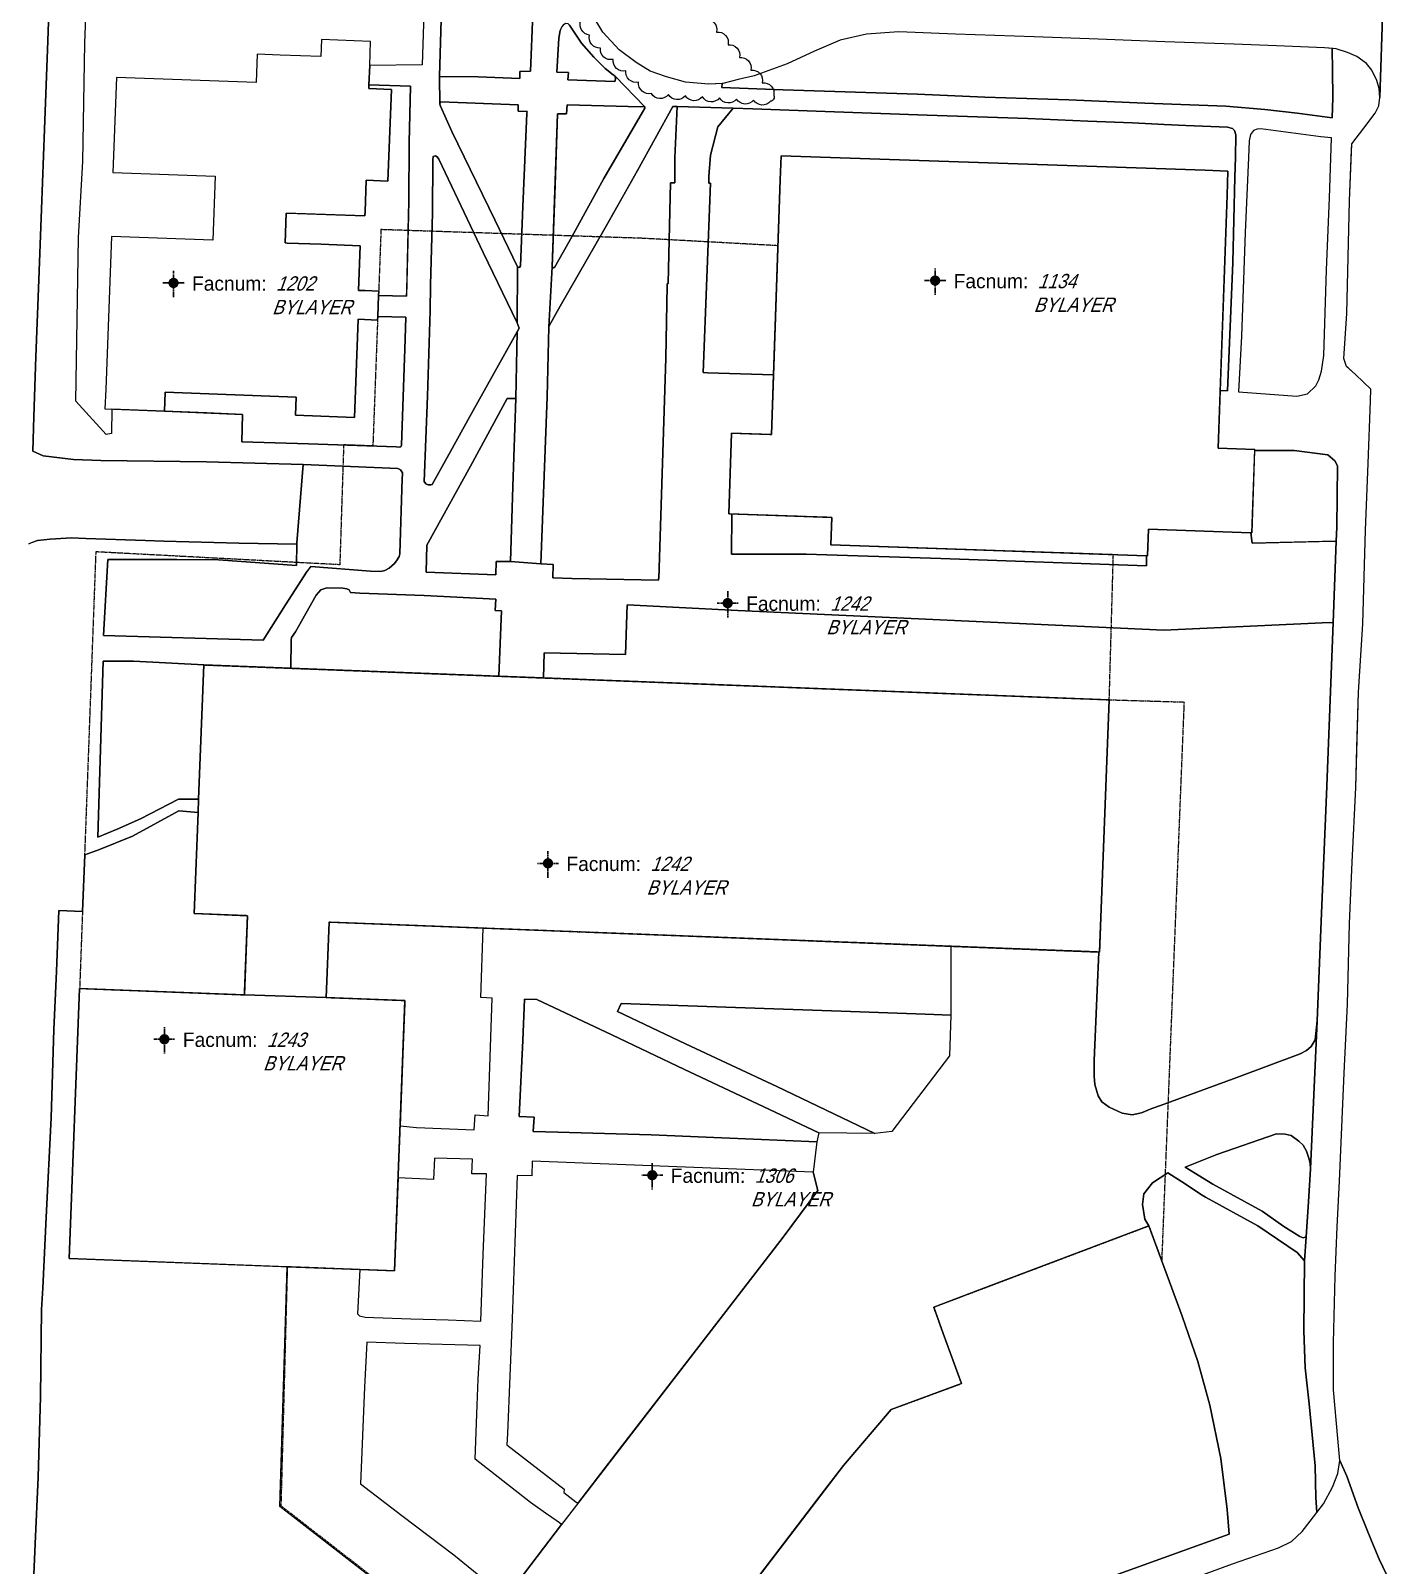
# Model space of a CAD drawing. Header units: inches. Extents: x 1273557 to 1282364, y 239587 to 246310.
# Drawn here: x 1275997.8 to 1276394.1, y 241691.6 to 242140.9 of the extents above; entities that cross this region are included whole.
import ezdxf
from ezdxf.enums import TextEntityAlignment as Align

# ---------------------------------------------------------------- set-up
doc = ezdxf.new("R2010")
doc.units = ezdxf.units.IN
doc.header["$MEASUREMENT"] = 0
doc.linetypes.add('DASHED2', pattern=[0.375, 0.25, -0.125])
doc.linetypes.add('HIDDEN', pattern=[0.375, 0.25, -0.125])
doc.layers.add('BLDG-DATA', color=159, linetype='DASHED2', lineweight=30)
for name, color, linetype in [('BLDG-UW', 231, 'Continuous'), ('BLDG-UW-UG', 159, 'HIDDEN'), ('GRASS', 3, 'Continuous'), ('PATH', 253, 'Continuous'), ('PATH-ISLAND', 252, 'Continuous'), ('REV-2013', 1, 'Continuous'), ('STREET-NONUW', 4, 'Continuous'), ('STREET-UW', 50, 'Continuous')]:
    doc.layers.add(name, color=color, linetype=linetype)
doc.styles.add('SS_LITE', font='FRABK.TTF', dxfattribs={"height": 16})

# ---------------------------------------------------------------- blocks, each defined once
blk = doc.blocks.new('*U1')
for p, q in [((-3.08, 0), (3.08, 0)), ((0, 3.55), (0, -4.2))]:
    blk.add_line(p, q)
at = {"const_width": 1.5}
blk.add_lwpolyline([(-0.75, 0, 1), (0.75, 0, 1)], format="xyb", close=True, dxfattribs=at)
at = {"layer": 'BLDG-DATA', "color": 1, "style": 'SS_LITE'}
blk.add_text('Facnum:', height=4.2, dxfattribs=at).set_placement((27.26, -2.25), align=Align.RIGHT)
at = {"layer": 'BLDG-DATA', "color": 7, "style": 'SS_LITE', "oblique": 20, "width": 0.9, "flags": 8}
for tag, p in [('FACNUM', (29.98, -2.25)), ('OBJECT', (28.84, -9.16))]:
    blk.add_attdef(tag, p, '', height=4.2, dxfattribs=at)

msp = doc.modelspace()

# ---------------------------------------------------------------- linework, layer by layer
at = {"layer": 'BLDG-UW'}
for points in [[(1276022.89, 242127.22), (1276021.85, 242099.38), (1276051.8, 242098.27), (1276051.1, 242079.56), (1276021.42, 242080.68), (1276019.75, 242035.81), (1276019.75, 242035.81), (1276019.54, 242030.18), (1276036.93, 242029.53), (1276037.14, 242035.06), (1276075.56, 242033.63), (1276075.36, 242028.31), (1276092.64, 242027.68), (1276093.71, 242056.4), (1276099.36, 242056.18), (1276099.4, 242057.21), (1276099.63, 242063.38), (1276099.68, 242064.66), (1276095.75, 242064.8), (1276093.8, 242064.87), (1276094.29, 242077.94), (1276082.82, 242078.36), (1276072.88, 242078.73), (1276072.29, 242078.75), (1276072.61, 242087.51), (1276073.01, 242087.49), (1276095.64, 242086.65), (1276095.68, 242087.91), (1276096.02, 242097.11), (1276102.4, 242096.87), (1276103.4, 242123.68), (1276096.78, 242123.93), (1276096.82, 242125.05), (1276097.04, 242130.71), (1276097.3, 242137.77), (1276082.98, 242138.31), (1276082.78, 242133.31), (1276070.8, 242133.76), (1276070.8, 242133.76), (1276064.12, 242134.01), (1276063.8, 242125.69)], [(1276324.5, 241987.15), (1276324.8, 241987.14), (1276325.07, 241994.94), (1276355.01, 241993.92), (1276355.31, 241993.91), (1276356.15, 242018.26), (1276345.5, 242018.62), (1276348.05, 242092.76), (1276348.29, 242099.78), (1276341.66, 242100.01), (1276217.5, 242104.28), (1276217.26, 242097.24), (1276214.71, 242022.69), (1276203.02, 242023.09), (1276202.21, 241999.4), (1276232.34, 241998.37), (1276232.07, 241990.32)], [(1276146.94, 241604.61), (1276209.3, 241555.09), (1276209.3, 241555.09), (1276209.3, 241555.09), (1276209.3, 241555.09), (1276209.3, 241555.09), (1276310.25, 241686.87), (1276310.25, 241686.87), (1276310.25, 241686.87), (1276348.64, 241700.78), (1276348.09, 241707.96), (1276346.25, 241722.88), (1276343.03, 241738.53), (1276339.54, 241751.24), (1276334.96, 241764.54), (1276325.17, 241790.99), (1276274.47, 241771.83), (1276262.18, 241767.19), (1276264.98, 241759.48), (1276270.31, 241744.81), (1276249.76, 241737.26), (1276235.74, 241720.88), (1276235.74, 241720.88)]]:
    msp.add_lwpolyline(points, close=True, dxfattribs=at)
at = {"layer": 'BLDG-UW', "transparency": 33554687}
for points in [[(1276313.51, 241945), (1276147.98, 241951.4), (1276134.87, 241951.91), (1276073.93, 241954.27), (1276048.5, 241955.2), (1276046.97, 241915.87), (1276046.82, 241911.96), (1276045.68, 241882.4), (1276061.26, 241881.79), (1276060.36, 241858.63), (1276084.28, 241857.85), (1276085.14, 241879.88), (1276130.27, 241878.13), (1276310.49, 241871.16), (1276310.73, 241871.15)], [(1276107.36, 241856.97), (1276084.28, 241857.85), (1276060.36, 241858.63), (1276012.12, 241860.5), (1276009.06, 241781.47), (1276073.75, 241778.97), (1276104.3, 241777.79)]]:
    msp.add_lwpolyline(points, close=True, dxfattribs=at)
at = {"layer": 'BLDG-UW-UG'}
for points in [[(1276216.6, 242077.93), (1276177.06, 242080.09), (1276100.35, 242082.65), (1276097.97, 242019.31), (1276089.42, 242019.63), (1276088.29, 241984.53), (1276016.85, 241988.31), (1276012.12, 241860.5), (1276060.36, 241858.63), (1276061.26, 241881.79), (1276045.68, 241882.4), (1276048.5, 241955.2), (1276171.48, 241950.5), (1276313.58, 241945), (1276314.78, 241987.48), (1276232.07, 241990.32), (1276232.34, 241998.37), (1276202.21, 241999.4), (1276202.21, 241999.4), (1276203.02, 242023.09), (1276214.71, 242022.69)], [(1276085.14, 241879.88), (1276084.28, 241857.85), (1276107.36, 241856.97), (1276104.3, 241777.79), (1276072.93, 241779), (1276071.05, 241709.07), (1276129.47, 241663.69), (1276137.13, 241673.63), (1276165.35, 241653.05), (1276129.08, 241605.25), (1276139.96, 241596.25), (1276146.94, 241604.61), (1276235.74, 241720.88), (1276249.76, 241737.26), (1276270.31, 241744.81), (1276262.18, 241767.19), (1276325.17, 241790.99), (1276329.01, 241780.6), (1276335.56, 241944.25), (1276313.51, 241944.91), (1276310.73, 241871.15)]]:
    msp.add_lwpolyline(points, close=True, dxfattribs=at)
at = {"layer": 'GRASS'}
for points in [[(1276144.8, 242145.8), (1276144.82, 242146.44), (1276145.44, 242161.63), (1276138.55, 242173.63), (1276132.37, 242184.84), (1276121.61, 242204.87), (1276119.54, 242204.8), (1276119.29, 242194.28), (1276118.55, 242169.65), (1276117.99, 242144.21), (1276117.45, 242127.48), (1276128.78, 242127.39), (1276141.01, 242126.88), (1276141.01, 242128.95), (1276144.09, 242129.03)], [(1276166.02, 242129.84), (1276162.66, 242133.09), (1276159.07, 242137.28), (1276155.55, 242142.54), (1276155.12, 242142.91), (1276154.35, 242142.95), (1276153.65, 242142.52), (1276153.25, 242141.96), (1276152.78, 242140.91), (1276152.44, 242138.71), (1276151.85, 242128.75), (1276155.21, 242128.6), (1276155.07, 242126.52), (1276168.78, 242126), (1276169.06, 242126.7), (1276168.91, 242127.53), (1276168.37, 242127.99)], [(1276200.17, 242124.21), (1276218.06, 242123.6), (1276236.29, 242122.99), (1276257.48, 242122.28), (1276277.14, 242121.4), (1276301.78, 242120.63), (1276323.96, 242119.66), (1276347.7, 242118.75), (1276359.15, 242117.85), (1276368.58, 242116.75), (1276378.79, 242115.37), (1276378.99, 242121.32), (1276378.91, 242129.27), (1276378.85, 242135.71), (1276376.64, 242135.91), (1276362.5, 242136.46), (1276350.19, 242136.93), (1276329.88, 242137.63), (1276310.36, 242138.45), (1276291.62, 242139.05), (1276268.58, 242139.88), (1276251.93, 242140.58), (1276242.53, 242139.9), (1276234.84, 242138.11), (1276227.31, 242134.9), (1276219.25, 242131.23), (1276209.62, 242127.68), (1276204.97, 242126.55), (1276200.41, 242125.43), (1276200.25, 242125.42)], [(1276108.55, 242091.02), (1276108.61, 242108.15), (1276109.04, 242124.68), (1276096.82, 242125.05), (1276096.78, 242123.93), (1276103.4, 242123.68), (1276102.4, 242096.87), (1276096.02, 242097.11), (1276095.68, 242087.91), (1276095.64, 242086.65), (1276072.61, 242087.51), (1276072.29, 242078.75), (1276072.88, 242078.73), (1276082.82, 242078.36), (1276094.29, 242077.94), (1276093.8, 242064.87), (1276095.75, 242064.8), (1276099.68, 242064.66), (1276099.63, 242063.4), (1276107.83, 242063.14), (1276107.88, 242064.92)], [(1276143.07, 242116.67), (1276143.11, 242117.23), (1276140.51, 242117.37), (1276140.51, 242119.15), (1276117.79, 242120.06), (1276117.66, 242119.86), (1276117.63, 242119.39), (1276117.76, 242118.8), (1276121.1, 242111.35), (1276133.67, 242085.54), (1276140.3, 242071.75), (1276140.9, 242071.56), (1276141.22, 242072.04), (1276141.87, 242089.37)], [(1276183.78, 242045.02), (1276184.18, 242066.26), (1276184.14, 242066.82), (1276184.46, 242066.84), (1276184.55, 242071.2), (1276185.08, 242096.35), (1276186.4, 242096.34), (1276186.37, 242103.64), (1276187.05, 242118.68), (1276185.8, 242118.7), (1276175.49, 242099.94), (1276165.95, 242083.21), (1276152.82, 242060.21), (1276149.62, 242054.48), (1276149.51, 242054.2), (1276149, 242033.72), (1276148.12, 242010.55), (1276147.18, 241984.83), (1276150.72, 241984.64), (1276150.62, 241980.67), (1276156.27, 241980.56), (1276156.27, 241980.56), (1276181.6, 241979.99), (1276181.61, 241980.49), (1276181.74, 241980.49)], [(1276177.58, 242118.2), (1276177.57, 242118.6), (1276177.28, 242118.69), (1276176.35, 242118.61), (1276154.84, 242119.18), (1276154.66, 242116.59), (1276151.99, 242116.55), (1276151.34, 242095.67), (1276150.49, 242071.71), (1276150.87, 242071.5), (1276151.18, 242071.57), (1276156.2, 242080.51), (1276165.55, 242097.63)], [(1276217.26, 242097.24), (1276217.5, 242104.28), (1276341.66, 242100.01), (1276348.29, 242099.78), (1276348.05, 242092.76), (1276346.08, 242035.59), (1276348.2, 242035.42), (1276349.71, 242073.05), (1276350.35, 242098.05), (1276350.54, 242103.74), (1276350.66, 242110.39), (1276350.28, 242111.63), (1276349.68, 242112.21), (1276348.19, 242112.67), (1276335.95, 242113.16), (1276329.63, 242113.45), (1276320.36, 242113.94), (1276307.35, 242114.38), (1276289.71, 242115.17), (1276260.25, 242116.13), (1276230.4, 242117.24), (1276209.22, 242118.05), (1276203.42, 242118.19), (1276198.97, 242112.71), (1276196.82, 242104.4), (1276196.35, 242098.19), (1276196.31, 242096.24), (1276196.85, 242096.24), (1276194.66, 242040.8), (1276195.99, 242040.76), (1276215.31, 242040.1)], [(1276378.08, 242091.85), (1276378.64, 242109.5), (1276375.48, 242109.83), (1276357.98, 242112.18), (1276356.91, 242112.1), (1276355.79, 242111.64), (1276354.92, 242110.47), (1276354.52, 242108.66), (1276354.3, 242103.73), (1276353.39, 242081.84), (1276352.26, 242051.47), (1276351.43, 242035.17), (1276368.5, 242033.86), (1276371.61, 242034.55), (1276374.06, 242036.96), (1276374.97, 242038.68), (1276375.67, 242041.23), (1276376.43, 242045.77), (1276377.2, 242070.87)], [(1276130.23, 242075.91), (1276117.33, 242103.26), (1276116.84, 242103.98), (1276116.27, 242104.28), (1276115.66, 242104.07), (1276115.56, 242103.12), (1276115.45, 242087.59), (1276114.84, 242066.39), (1276114.79, 242058.85), (1276113.94, 242033.88), (1276113.03, 242008.91), (1276113.5, 242008.23), (1276114.16, 242007.95), (1276114.91, 242007.94), (1276115.3, 242008.07), (1276120.18, 242016.79), (1276126.83, 242028.77), (1276133.35, 242040.54), (1276140.81, 242053.8), (1276140.23, 242055.34)], [(1276107.35, 242047.55), (1276107.65, 242057), (1276099.4, 242057.23), (1276099.4, 242057.21), (1276099.36, 242056.18), (1276093.71, 242056.4), (1276092.64, 242027.68), (1276075.36, 242028.31), (1276075.56, 242033.63), (1276037.14, 242035.06), (1276036.93, 242029.53), (1276059.82, 242028.57), (1276059.64, 242020.49), (1276079.16, 242019.93), (1276104.8, 242019.05), (1276105.91, 242018.97), (1276106.18, 242019.08), (1276106.37, 242019.55), (1276107.21, 242044.98)], [(1276138.97, 242007.48), (1276139.88, 242033.22), (1276137.31, 242033.25), (1276126.61, 242013.44), (1276113.76, 241990.3), (1276113.54, 241982.34), (1276133.97, 241981.54), (1276134.11, 241985.47), (1276138.28, 241985.45)], [(1276380.38, 242013.47), (1276379.6, 242014.98), (1276377.6, 242016.7), (1276367.72, 242017.95), (1276356.14, 242017.99), (1276355.31, 241993.91), (1276355.01, 241993.92), (1276355.44, 241990.87), (1276378.98, 241991.45), (1276380.01, 241991.48), (1276380.16, 241995.53)], [(1276078.75, 241982.67), (1276078.92, 241982.89), (1276079.77, 241983.99), (1276097.26, 241982.68), (1276100.17, 241982.56), (1276101.45, 241982.84), (1276102.77, 241983.52), (1276104.33, 241984.93), (1276105.06, 241985.95), (1276105.69, 241986.91), (1276105.85, 241987.74), (1276106.54, 242009.81), (1276106.63, 242011.09), (1276106.63, 242011.47), (1276106.08, 242012.3), (1276105.28, 242012.72), (1276077.58, 242013.93), (1276075.72, 241990.96), (1276075.62, 241984.27), (1276052.79, 241985.94), (1276040.55, 241986.06), (1276020.41, 241986.11), (1276019.14, 241963.78), (1276065.83, 241962.47), (1276072.43, 241972.78)], [(1276232.34, 241998.37), (1276203.12, 241999.37), (1276202.96, 241987.63), (1276204.54, 241987.63), (1276218.55, 241987.67), (1276224.84, 241987.68), (1276264.22, 241986.32), (1276324.48, 241984.25), (1276324.51, 241987.14), (1276324.5, 241987.15), (1276232.07, 241990.32)], [(1276135.67, 241971.02), (1276133.77, 241971.1), (1276133.96, 241974.5), (1276113.02, 241975.55), (1276094.17, 241976.25), (1276091.42, 241976.41), (1276091.03, 241977.19), (1276090.4, 241977.49), (1276089.17, 241977.67), (1276084.49, 241977.77), (1276082.7, 241977.22), (1276081.37, 241975.66), (1276075.33, 241964.9), (1276074.15, 241963.2), (1276074.09, 241962.51), (1276073.93, 241954.27), (1276134.84, 241951.91), (1276134.87, 241951.91)], [(1276379.09, 241967.53), (1276378.02, 241967.62), (1276329.59, 241965.35), (1276204.85, 241971.13), (1276172.39, 241972.83), (1276171.99, 241958.27), (1276148.15, 241958.77), (1276147.98, 241951.4), (1276313.58, 241945), (1276310.73, 241871.15), (1276310.49, 241871.16), (1276310.04, 241860), (1276309.15, 241839.41), (1276309.19, 241837.6), (1276309.13, 241834.81), (1276309.37, 241832.41), (1276310.33, 241829.04), (1276311.4, 241827.31), (1276313.56, 241825.76), (1276317.31, 241823.95), (1276320.27, 241823.53), (1276323, 241824.12), (1276326.04, 241825.32), (1276328.54, 241826.25), (1276350.89, 241834.4), (1276369.46, 241841.36), (1276371.28, 241842.34), (1276372.7, 241843.46), (1276373.87, 241845.46), (1276374.45, 241851.01), (1276375.61, 241880.23), (1276377.18, 241917.32)], [(1276048.5, 241955.25), (1276027.87, 241956.32), (1276019, 241956.33), (1276017.42, 241904.81), (1276023.08, 241907.08), (1276029.92, 241910.13), (1276041.07, 241915.92), (1276046.97, 241915.87)], [(1276132.92, 241857.63), (1276129.54, 241857.84), (1276130.27, 241878.13), (1276130.25, 241878.13), (1276085.14, 241879.88), (1276084.28, 241857.85), (1276107.36, 241856.97), (1276105.94, 241820.26), (1276110.77, 241819.78), (1276127.65, 241819.07), (1276127.92, 241823.47), (1276131.73, 241823.19)], [(1276227.94, 241815.59), (1276200.12, 241816.78), (1276179.44, 241817.64), (1276152.11, 241818.41), (1276144.94, 241818.64), (1276145.19, 241822.86), (1276140.78, 241822.99), (1276141.88, 241845.24), (1276142.37, 241857.31), (1276146.02, 241857.26), (1276167.9, 241846.95), (1276189.26, 241836.8), (1276212.26, 241825.91), (1276228.52, 241818.22)], [(1276244.97, 241818.07), (1276216.22, 241831.77), (1276189.54, 241844.33), (1276169.58, 241853.77), (1276170.66, 241856.13), (1276204.1, 241854.95), (1276235.12, 241853.82), (1276259.7, 241852.98), (1276267.21, 241852.65), (1276266.77, 241840.77), (1276249.89, 241818.6)], [(1276372.5, 241807.65), (1276372.35, 241809.37), (1276371.98, 241810.85), (1276371.33, 241812.83), (1276370.38, 241814.64), (1276369.07, 241815.82), (1276366.83, 241817.4), (1276365.06, 241817.88), (1276362.56, 241817.95), (1276345.05, 241811.84), (1276335.82, 241808.18), (1276343.9, 241803.21), (1276358.32, 241795.25), (1276364.7, 241790.81), (1276369.35, 241787.86), (1276370.31, 241787.52), (1276371.24, 241787.76), (1276371.94, 241798.02)], [(1276131.23, 241806.23), (1276126.97, 241806.21), (1276127.11, 241810.49), (1276116, 241810.84), (1276115.69, 241804.52), (1276105.37, 241805.08), (1276104.31, 241777.79), (1276094.18, 241778.18), (1276093.5, 241765.28), (1276094.03, 241764.64), (1276095.68, 241764.26), (1276098.27, 241764.2), (1276109.05, 241763.8), (1276120.02, 241763.46), (1276129.59, 241763.11), (1276130.27, 241782.56)], [(1276194.36, 241756.91), (1276218.06, 241787.64), (1276228.22, 241801.33), (1276226.85, 241806.7), (1276144.62, 241809.96), (1276144.5, 241805.65), (1276140.21, 241805.76), (1276138.74, 241763.78), (1276137.35, 241730.23), (1276137.22, 241726.86), (1276153.96, 241713.94), (1276154, 241713.92), (1276153.84, 241712.95), (1276157.36, 241710.22), (1276157.72, 241710.02), (1276158.31, 241710.07), (1276170.22, 241725.57)], [(1276128.83, 241746.07), (1276129.42, 241755.96), (1276107.22, 241756.59), (1276096.24, 241756.91), (1276095.55, 241743.81), (1276094.31, 241715.5), (1276106.43, 241706.2), (1276121.7, 241694.68), (1276136.87, 241682.33), (1276137.07, 241682.36), (1276153.16, 241703.52), (1276152.61, 241704.07), (1276149.38, 241706.27), (1276149.16, 241706.41), (1276144.16, 241710.03), (1276127.9, 241722.65), (1276128.55, 241738.46)]]:
    msp.add_lwpolyline(points, close=True, dxfattribs=at)
for points in [[(1276113.2, 242154.97), (1276112.45, 242130.85), (1276097.04, 242130.71), (1276097.3, 242137.77), (1276082.98, 242138.31), (1276082.78, 242133.31), (1276070.8, 242133.76), (1276064.12, 242134.01), (1276063.8, 242125.69), (1276022.89, 242127.22), (1276021.85, 242099.38), (1276051.8, 242098.27), (1276051.1, 242079.56), (1276021.42, 242080.68), (1276019.75, 242035.81), (1276019.54, 242030.18), (1276021.6, 242030.1), (1276021.48, 242023.01), (1276019.89, 242022.63), (1276011.03, 242032.38), (1276011.78, 242080.31), (1276013.1, 242102.6), (1276013.68, 242137.2), (1276014.66, 242162.78)], [(1276129.63, 241663.18), (1276070.75, 241708.86), (1276072.87, 241779), (1276009.06, 241781.47), (1276012.12, 241860.5), (1276060.36, 241858.63), (1276061.26, 241881.79), (1276045.68, 241882.4), (1276046.82, 241911.94), (1276046.82, 241911.96), (1276041.14, 241912.49), (1276027.63, 241905.12), (1276017.98, 241901.2), (1276013.61, 241899.61), (1276012.98, 241883), (1276006, 241883.28), (1276005.36, 241865.48), (1276004.55, 241848.44), (1276003.82, 241822.59), (1276002.35, 241793.52), (1276001.31, 241772.75), (1276000.99, 241766.47), (1276000.7, 241740.98), (1275999.94, 241717.45), (1275999.14, 241697.9), (1275998.46, 241682.16)], [(1276336.08, 241687.09), (1276349.63, 241692.08), (1276363.17, 241696.76), (1276366.94, 241698.63), (1276370.01, 241701.52), (1276372.36, 241704.51), (1276374.37, 241707.1), (1276374.07, 241711.42), (1276373.91, 241720.74), (1276372.06, 241738.84), (1276370.89, 241749.38), (1276370.51, 241760.28), (1276370.71, 241780.74), (1276368.55, 241783.23), (1276357.06, 241790.98), (1276341.8, 241799.41), (1276340.73, 241799.96), (1276334.77, 241803.94), (1276330.76, 241806.49), (1276326.2, 241803.61), (1276323.73, 241800.37), (1276323.28, 241797.26), (1276323.96, 241792.98), (1276325.17, 241790.99), (1276334.96, 241764.54), (1276339.54, 241751.24), (1276343.03, 241738.53), (1276346.25, 241722.88), (1276348.09, 241707.96), (1276348.64, 241700.78), (1276310.25, 241686.87)]]:
    msp.add_lwpolyline(points, dxfattribs=at)
at = {"layer": 'PATH'}
for points in [[(1276113.2, 242154.97), (1276112.45, 242130.85), (1276097.04, 242130.71), (1276097.04, 242130.71), (1276096.82, 242125.05), (1276109.04, 242124.68), (1276108.61, 242108.15), (1276108.55, 242091.02), (1276107.83, 242063.14), (1276099.63, 242063.4), (1276099.63, 242063.38), (1276099.4, 242057.23), (1276107.65, 242057), (1276107.35, 242047.55), (1276107.21, 242044.98), (1276106.37, 242019.55), (1276106.18, 242019.08), (1276105.91, 242018.97), (1276104.8, 242019.05), (1276079.16, 242019.93), (1276059.64, 242020.49), (1276059.82, 242028.57), (1276049.39, 242029.01), (1276036.93, 242029.53), (1276021.6, 242030.1), (1276021.48, 242023.01), (1276019.89, 242022.63), (1276011.03, 242032.38), (1276011.78, 242080.31), (1276013.1, 242102.6), (1276013.68, 242137.2), (1276014.66, 242162.78)], [(1276003.55, 242160.09), (1276002.85, 242137.91), (1276001.88, 242112.02), (1276001, 242088.6), (1276000.09, 242065.39), (1275999.32, 242045.42), (1275998.76, 242027.91), (1275998.39, 242017.78), (1276001.4, 242016.38), (1276010.29, 242015.37), (1276018.3, 242015.01), (1276049.28, 242014.66), (1276077.58, 242013.85), (1276077.58, 242013.93), (1276105.28, 242012.72), (1276106.08, 242012.3), (1276106.63, 242011.47), (1276106.63, 242011.09), (1276106.54, 242009.81), (1276105.85, 241987.74), (1276105.69, 241986.91), (1276105.06, 241985.95), (1276104.33, 241984.93), (1276102.77, 241983.52), (1276101.45, 241982.84), (1276100.17, 241982.56), (1276097.26, 241982.68), (1276079.77, 241983.99), (1276078.75, 241982.67), (1276072.43, 241972.78), (1276065.83, 241962.47), (1276019.14, 241963.78), (1276020.41, 241986.11), (1276040.55, 241986.06), (1276052.79, 241985.94), (1276075.62, 241984.27), (1276075.71, 241990.52), (1276058.71, 241990.83), (1276036.74, 241991.46), (1276031.45, 241991.66), (1276013.91, 241992.26), (1276009.77, 241992.37), (1276003.47, 241992.05), (1275999.75, 241991.6), (1275997.26, 241990.7)], [(1276155.55, 242142.54), (1276159.07, 242137.28), (1276162.66, 242133.09), (1276166.02, 242129.84), (1276168.37, 242127.99), (1276168.91, 242127.53), (1276177.57, 242118.6), (1276177.57, 242118.6), (1276177.58, 242118.2), (1276165.55, 242097.63), (1276156.2, 242080.51), (1276151.18, 242071.57), (1276150.87, 242071.5), (1276150.49, 242071.71), (1276149.51, 242054.2), (1276149.62, 242054.48), (1276152.82, 242060.21), (1276165.95, 242083.21), (1276172.34, 242094.42), (1276175.49, 242099.94), (1276185.8, 242118.7), (1276187.05, 242118.68), (1276203.42, 242118.19), (1276209.22, 242118.05), (1276230.4, 242117.24), (1276260.25, 242116.13), (1276289.71, 242115.17), (1276307.35, 242114.38), (1276320.36, 242113.94), (1276329.63, 242113.45), (1276335.95, 242113.16), (1276348.19, 242112.67), (1276349.68, 242112.21), (1276350.28, 242111.63), (1276350.66, 242110.39), (1276350.54, 242103.74), (1276350.35, 242098.05), (1276349.71, 242073.05), (1276348.2, 242035.42), (1276346.08, 242035.59), (1276345.5, 242018.62), (1276356.15, 242018.26), (1276356.14, 242017.99), (1276367.72, 242017.95), (1276377.6, 242016.7), (1276379.6, 242014.98), (1276380.38, 242013.47), (1276380.16, 241995.53), (1276380.01, 241991.48), (1276379.09, 241967.53), (1276377.18, 241917.32), (1276375.61, 241880.23), (1276374.45, 241851.01), (1276372.5, 241807.65), (1276371.94, 241798.02), (1276371.24, 241787.76), (1276370.71, 241780.74), (1276370.51, 241760.28), (1276370.89, 241749.38), (1276372.06, 241738.84), (1276373.91, 241720.74), (1276374.07, 241711.42), (1276374.37, 241707.1), (1276376.35, 241709.66), (1276378.98, 241714.54), (1276380.48, 241718.49), (1276381.11, 241722.34), (1276380.52, 241728.71), (1276379.27, 241742.94), (1276379.21, 241756.76), (1276379.72, 241776.24), (1276380.3, 241790.74), (1276381.02, 241804.08), (1276381.57, 241817.6), (1276381.94, 241826.7), (1276382.32, 241835.67), (1276383.34, 241855.91), (1276383.94, 241879.55), (1276384.73, 241897.45), (1276385.72, 241919.34), (1276386.06, 241931.02), (1276386.52, 241947.19), (1276387.78, 241967.25), (1276388.6, 241994.69), (1276389.4, 242014.17), (1276390.09, 242032.56), (1276390.13, 242035.94), (1276385.67, 242040.19), (1276383.03, 242042.56), (1276382.24, 242044.96), (1276383.15, 242058.08), (1276383.96, 242091.03), (1276384.56, 242107.78), (1276388.1, 242112.35), (1276391.41, 242116.74), (1276392.47, 242118.87), (1276392.76, 242121.32), (1276392.76, 242121.37), (1276392.59, 242123.98), (1276391.89, 242126.34), (1276390.47, 242129.37), (1276388.85, 242131.29), (1276386.03, 242133.37), (1276383.28, 242134.52), (1276380, 242135.6), (1276378.85, 242135.71), (1276378.91, 242129.27), (1276378.99, 242121.32), (1276378.79, 242115.37), (1276368.58, 242116.75), (1276359.15, 242117.85), (1276347.7, 242118.75), (1276323.96, 242119.66), (1276301.78, 242120.63), (1276277.14, 242121.4), (1276257.48, 242122.28), (1276236.29, 242122.99), (1276218.06, 242123.6), (1276200.17, 242124.21), (1276200.25, 242125.42), (1276196.37, 242125.27), (1276189.54, 242125.85), (1276183.99, 242127.34), (1276179.18, 242129.06), (1276175.06, 242131.54), (1276170.09, 242135.26), (1276165.27, 242140.47), (1276158.74, 242151.4)], [(1276144.8, 242145.8), (1276144.09, 242129.03), (1276141.01, 242128.95), (1276141.01, 242126.88), (1276128.78, 242127.39), (1276117.45, 242127.48), (1276117.63, 242119.39), (1276117.66, 242119.86), (1276117.79, 242120.06), (1276140.51, 242119.15), (1276140.51, 242117.37), (1276143.11, 242117.23), (1276143.07, 242116.67), (1276141.87, 242089.37), (1276141.22, 242072.04), (1276140.9, 242071.56), (1276140.3, 242071.75), (1276140.23, 242055.34), (1276140.81, 242053.8), (1276140.22, 242052.75), (1276139.88, 242033.22), (1276138.97, 242007.48), (1276138.28, 241985.45), (1276147.18, 241984.83), (1276148.12, 242010.55), (1276149, 242033.72), (1276149.51, 242054.2), (1276150.49, 242071.71), (1276151.99, 242116.55), (1276154.66, 242116.59), (1276154.84, 242119.18), (1276176.35, 242118.61), (1276177.28, 242118.69), (1276177.57, 242118.6), (1276168.91, 242127.53), (1276169.06, 242126.7), (1276168.78, 242126), (1276155.07, 242126.52), (1276155.21, 242128.6), (1276151.85, 242128.75), (1276152.44, 242138.71), (1276152.78, 242140.91)], [(1275998.46, 241682.16), (1275999.14, 241697.9), (1275999.94, 241717.45), (1276000.7, 241740.98), (1276000.99, 241766.47), (1276001.31, 241772.75), (1276002.35, 241793.52), (1276003.82, 241822.59), (1276004.55, 241848.44), (1276005.36, 241865.48), (1276006, 241883.28), (1276012.98, 241883), (1276013.61, 241899.61), (1276017.98, 241901.2), (1276027.63, 241905.12), (1276041.14, 241912.49), (1276046.82, 241911.96), (1276046.97, 241915.87), (1276041.07, 241915.92), (1276029.92, 241910.13), (1276023.08, 241907.08), (1276017.42, 241904.81), (1276019, 241956.33), (1276027.87, 241956.32), (1276048.5, 241955.25), (1276065.09, 241954.61), (1276073.93, 241954.27), (1276074.09, 241962.51), (1276074.15, 241963.2), (1276075.33, 241964.9), (1276081.37, 241975.66), (1276082.7, 241977.22), (1276084.49, 241977.77), (1276089.17, 241977.67), (1276090.4, 241977.49), (1276091.03, 241977.19), (1276091.42, 241976.41), (1276094.17, 241976.25), (1276113.02, 241975.55), (1276133.96, 241974.5), (1276133.77, 241971.1), (1276135.67, 241971.02), (1276134.87, 241951.91), (1276147.98, 241951.4), (1276148.15, 241958.77), (1276171.99, 241958.27), (1276172.39, 241972.83), (1276204.85, 241971.13), (1276329.59, 241965.35), (1276378.02, 241967.62), (1276379.09, 241967.53), (1276379.09, 241967.53), (1276380.01, 241991.48), (1276355.44, 241990.87), (1276355.01, 241993.92), (1276325.07, 241994.94), (1276324.8, 241987.14), (1276324.51, 241987.14), (1276324.48, 241984.25), (1276264.22, 241986.32), (1276224.84, 241987.68), (1276218.55, 241987.67), (1276204.54, 241987.63), (1276202.96, 241987.63), (1276203.12, 241999.37), (1276202.21, 241999.4), (1276203.02, 242023.09), (1276214.71, 242022.69), (1276215.31, 242040.1), (1276195.99, 242040.76), (1276194.66, 242040.8), (1276196.85, 242096.24), (1276196.31, 242096.24), (1276196.35, 242098.19), (1276196.82, 242104.4), (1276198.97, 242112.71), (1276203.42, 242118.19), (1276187.05, 242118.68), (1276186.37, 242103.64), (1276186.4, 242096.34), (1276185.08, 242096.35), (1276184.55, 242071.2), (1276184.46, 242066.84), (1276184.14, 242066.82), (1276184.18, 242066.26), (1276183.78, 242045.02), (1276181.74, 241980.49), (1276181.61, 241980.49), (1276181.6, 241979.99), (1276156.27, 241980.56), (1276150.62, 241980.67), (1276150.72, 241984.64), (1276147.18, 241984.83), (1276138.28, 241985.45), (1276134.11, 241985.47), (1276133.97, 241981.54), (1276113.54, 241982.34), (1276113.76, 241990.3), (1276126.61, 242013.44), (1276137.31, 242033.25), (1276139.88, 242033.22), (1276140.22, 242052.75), (1276133.35, 242040.54), (1276126.83, 242028.77), (1276120.18, 242016.79), (1276115.3, 242008.07), (1276114.91, 242007.94), (1276114.16, 242007.95), (1276113.5, 242008.23), (1276113.03, 242008.91), (1276113.94, 242033.88), (1276114.79, 242058.85), (1276114.84, 242066.39), (1276115.45, 242087.59), (1276115.56, 242103.12), (1276115.66, 242104.07), (1276116.27, 242104.28), (1276116.84, 242103.98), (1276117.33, 242103.26), (1276130.23, 242075.91), (1276140.23, 242055.34), (1276140.3, 242071.75), (1276133.67, 242085.54), (1276121.1, 242111.35), (1276117.76, 242118.8), (1276117.63, 242119.39), (1276117.45, 242127.48), (1276117.99, 242144.21)], [(1276125.14, 241666.67), (1276070.75, 241708.86), (1276072.87, 241779), (1276094.18, 241778.18), (1276093.5, 241765.28), (1276094.03, 241764.64), (1276095.68, 241764.26), (1276098.27, 241764.2), (1276109.05, 241763.8), (1276120.02, 241763.46), (1276129.59, 241763.11), (1276130.27, 241782.56), (1276131.23, 241806.23), (1276126.97, 241806.21), (1276127.11, 241810.49), (1276116, 241810.84), (1276115.69, 241804.52), (1276105.36, 241805.08), (1276105.94, 241820.26), (1276110.77, 241819.78), (1276127.65, 241819.07), (1276127.92, 241823.47), (1276131.73, 241823.19), (1276132.92, 241857.63), (1276129.54, 241857.84), (1276130.27, 241878.13), (1276267.21, 241872.84), (1276267.21, 241852.65), (1276267.21, 241852.65), (1276259.7, 241852.98), (1276235.12, 241853.82), (1276204.1, 241854.95), (1276170.66, 241856.13), (1276169.58, 241853.77), (1276189.54, 241844.33), (1276216.22, 241831.77), (1276244.97, 241818.07), (1276228.52, 241818.22), (1276212.26, 241825.91), (1276189.26, 241836.8), (1276167.9, 241846.95), (1276146.02, 241857.26), (1276142.37, 241857.31), (1276141.88, 241845.24), (1276140.78, 241822.99), (1276145.19, 241822.86), (1276144.94, 241818.64), (1276152.11, 241818.41), (1276179.44, 241817.64), (1276200.12, 241816.78), (1276227.94, 241815.59), (1276226.85, 241806.7), (1276144.62, 241809.96), (1276144.5, 241805.65), (1276140.21, 241805.76), (1276138.74, 241763.78), (1276137.35, 241730.23), (1276137.22, 241726.86), (1276153.96, 241713.94), (1276154, 241713.92), (1276153.84, 241712.95), (1276157.36, 241710.22), (1276157.72, 241710.02), (1276158.31, 241710.07), (1276153.16, 241703.52), (1276152.61, 241704.07), (1276149.38, 241706.27), (1276149.16, 241706.41), (1276144.16, 241710.03), (1276127.9, 241722.65), (1276128.55, 241738.46), (1276128.83, 241746.07), (1276129.42, 241755.96), (1276107.22, 241756.59), (1276096.24, 241756.91), (1276095.55, 241743.81), (1276094.31, 241715.5), (1276106.43, 241706.2), (1276121.7, 241694.68), (1276136.87, 241682.33)], [(1276146.94, 241604.61), (1276229.23, 241712.36), (1276235.74, 241720.88), (1276249.76, 241737.26), (1276270.31, 241744.81), (1276264.98, 241759.48), (1276262.18, 241767.19), (1276274.47, 241771.83), (1276325.17, 241790.99), (1276323.96, 241792.98), (1276323.28, 241797.26), (1276323.73, 241800.37), (1276326.2, 241803.61), (1276330.76, 241806.49), (1276334.77, 241803.94), (1276340.73, 241799.96), (1276341.8, 241799.41), (1276357.06, 241790.98), (1276368.55, 241783.23), (1276370.71, 241780.74), (1276371.24, 241787.76), (1276370.31, 241787.52), (1276369.35, 241787.86), (1276364.7, 241790.81), (1276358.32, 241795.25), (1276343.9, 241803.21), (1276335.82, 241808.18), (1276345.05, 241811.84), (1276362.56, 241817.95), (1276365.06, 241817.88), (1276366.83, 241817.4), (1276369.07, 241815.82), (1276370.38, 241814.64), (1276371.33, 241812.83), (1276371.98, 241810.85), (1276372.35, 241809.37), (1276372.5, 241807.65), (1276372.5, 241807.65), (1276374.45, 241851.01), (1276373.87, 241845.46), (1276372.7, 241843.46), (1276371.28, 241842.34), (1276369.46, 241841.36), (1276350.89, 241834.4), (1276328.54, 241826.25), (1276326.04, 241825.32), (1276323, 241824.12), (1276320.27, 241823.53), (1276317.31, 241823.95), (1276313.56, 241825.76), (1276311.4, 241827.31), (1276310.33, 241829.04), (1276309.37, 241832.41), (1276309.13, 241834.81), (1276309.19, 241837.6), (1276309.15, 241839.41), (1276310.04, 241860), (1276310.49, 241871.16), (1276267.21, 241872.84), (1276267.21, 241852.65), (1276266.77, 241840.77), (1276249.89, 241818.6), (1276244.97, 241818.07), (1276228.52, 241818.22), (1276227.94, 241815.59), (1276226.85, 241806.7), (1276228.22, 241801.33), (1276218.06, 241787.64), (1276194.36, 241756.91), (1276158.31, 241710.07), (1276153.16, 241703.52), (1276137.07, 241682.36)]]:
    msp.add_lwpolyline(points, dxfattribs=at)
at = {"layer": 'PATH-ISLAND'}
msp.add_lwpolyline([(1276377.2, 242070.87), (1276378.08, 242091.85), (1276378.64, 242109.5), (1276375.48, 242109.83), (1276357.98, 242112.18), (1276356.91, 242112.1), (1276355.79, 242111.64), (1276354.92, 242110.47), (1276354.52, 242108.66), (1276354.3, 242103.73), (1276353.39, 242081.84), (1276352.26, 242051.47), (1276351.43, 242035.17), (1276368.5, 242033.86), (1276371.61, 242034.55), (1276374.06, 242036.96), (1276374.97, 242038.68), (1276375.67, 242041.23), (1276376.43, 242045.77)], close=True, dxfattribs=at)
at = {"layer": 'REV-2013'}
msp.add_lwpolyline([(1276195.29, 242144.22, -0.520567), (1276198.63, 242140.5, -0.520567), (1276201.97, 242136.78, -0.520567), (1276205.31, 242133.06, -0.520567), (1276208.66, 242129.34, -0.520567), (1276212, 242125.62, -0.520567), (1276215.34, 242121.9, -0.520567), (1276214.43, 242120.24, -0.520567), (1276209.44, 242120.56, -0.520567), (1276204.45, 242120.88, -0.520567), (1276199.46, 242121.2, -0.520567), (1276194.47, 242121.52, -0.520567), (1276189.48, 242121.84, -0.520567), (1276184.49, 242122.16, -0.520567), (1276179.52, 242122.5, -0.520567), (1276175.78, 242125.83, -0.520567), (1276172.05, 242129.16, -0.520567), (1276168.32, 242132.49, -0.520567), (1276164.59, 242135.81, -0.520567), (1276161.44, 242139.62, -0.520567), (1276158.92, 242143.94, -0.520567)], format="xyb", dxfattribs=at)
at = {"layer": 'STREET-NONUW'}
msp.add_lwpolyline([(1275997.26, 241990.7), (1275997.87, 241990.92), (1275999.75, 241991.6), (1276003.47, 241992.05), (1276009.77, 241992.37), (1276013.91, 241992.26), (1276031.45, 241991.66), (1276036.74, 241991.46), (1276058.71, 241990.83), (1276075.71, 241990.52), (1276075.72, 241990.96), (1276077.58, 242013.85), (1276049.28, 242014.66), (1276018.3, 242015.01), (1276010.29, 242015.37), (1276001.4, 242016.38), (1275998.39, 242017.78), (1275998.76, 242027.91), (1275999.32, 242045.42), (1276000.09, 242065.39), (1276001, 242088.6), (1276001.88, 242112.02), (1276002.85, 242137.91), (1276003.55, 242160.09)], dxfattribs=at)
at = {"layer": 'STREET-UW'}
for points in [[(1276393.72, 242147.89), (1276392.76, 242121.37), (1276392.59, 242123.98), (1276391.89, 242126.34), (1276390.47, 242129.37), (1276388.85, 242131.29), (1276386.03, 242133.37), (1276383.28, 242134.52), (1276380, 242135.6), (1276379.11, 242135.68), (1276376.64, 242135.91), (1276362.5, 242136.46), (1276350.19, 242136.93), (1276329.88, 242137.63), (1276310.36, 242138.45), (1276291.62, 242139.05), (1276268.58, 242139.88), (1276251.93, 242140.58), (1276242.53, 242139.9), (1276234.84, 242138.11), (1276227.31, 242134.9), (1276219.25, 242131.23), (1276209.62, 242127.68), (1276204.97, 242126.55), (1276200.41, 242125.43), (1276196.37, 242125.27), (1276189.54, 242125.85), (1276183.99, 242127.34), (1276179.18, 242129.06), (1276175.06, 242131.54), (1276170.09, 242135.26), (1276165.27, 242140.47), (1276158.74, 242151.4)], [(1276395.69, 241686.86), (1276392.6, 241693.45), (1276390.38, 241698.79), (1276387.19, 241706.49), (1276386.46, 241708.41), (1276383.11, 241717.67), (1276381.11, 241722.34), (1276381.11, 241722.34), (1276380.52, 241728.71), (1276379.27, 241742.94), (1276379.21, 241756.76), (1276379.72, 241776.24), (1276380.3, 241790.74), (1276381.02, 241804.08), (1276381.57, 241817.6), (1276381.94, 241826.7), (1276382.32, 241835.67), (1276383.34, 241855.91), (1276383.94, 241879.55), (1276384.73, 241897.45), (1276385.72, 241919.34), (1276386.52, 241947.19), (1276387.78, 241967.25), (1276388.6, 241994.69), (1276389.4, 242014.17), (1276390.09, 242032.56), (1276390.13, 242035.94), (1276385.67, 242040.19), (1276383.5, 242042.14), (1276383.03, 242042.56), (1276382.24, 242044.96), (1276383.15, 242058.08), (1276383.96, 242091.03), (1276384.5, 242106.04), (1276384.56, 242107.78), (1276388.1, 242112.35), (1276391.41, 242116.74), (1276392.47, 242118.87), (1276392.76, 242121.32), (1276392.76, 242121.37), (1276393.72, 242147.89)], [(1276336.08, 241687.09), (1276349.63, 241692.08), (1276363.17, 241696.76), (1276366.94, 241698.63), (1276370.01, 241701.52), (1276372.36, 241704.51), (1276374.37, 241707.1), (1276376.35, 241709.66), (1276378.98, 241714.54), (1276380.48, 241718.49), (1276381.11, 241722.34), (1276381.11, 241722.34), (1276383.11, 241717.67), (1276386.46, 241708.41), (1276387.19, 241706.49), (1276390.38, 241698.79), (1276392.6, 241693.45), (1276395.69, 241686.86)]]:
    msp.add_lwpolyline(points, dxfattribs=at)

# ---------------------------------------------------------------- block references
at = {"layer": 'BLDG-DATA'}
ref = msp.add_blockref('*U1', (1276039.61, 242067.03), dxfattribs=at)
ref.add_attrib('FACNUM', '1202', (1276069.59, 242064.78), dxfattribs={"color": 7, "height": 4.2, "style": 'SS_LITE', "oblique": 20, "width": 0.9})
ref.add_attrib('OBJECT', 'BYLAYER', (1276068.45, 242057.88), dxfattribs={"color": 7, "height": 4.2, "style": 'SS_LITE', "oblique": 20, "width": 0.9})
ref = msp.add_blockref('*U1', (1276262.6, 242067.73), dxfattribs=at)
ref.add_attrib('FACNUM', '1134', (1276292.58, 242065.48), dxfattribs={"color": 7, "height": 4.2, "style": 'SS_LITE', "oblique": 20, "width": 0.9})
ref.add_attrib('OBJECT', 'BYLAYER', (1276291.44, 242058.57), dxfattribs={"color": 7, "height": 4.2, "style": 'SS_LITE', "oblique": 20, "width": 0.9})
ref = msp.add_blockref('*U1', (1276201.86, 241973.3), dxfattribs=at)
ref.add_attrib('FACNUM', '1242', (1276231.85, 241971.05), dxfattribs={"color": 7, "height": 4.2, "style": 'SS_LITE', "oblique": 20, "width": 0.9})
ref.add_attrib('OBJECT', 'BYLAYER', (1276230.7, 241964.15), dxfattribs={"color": 7, "height": 4.2, "style": 'SS_LITE', "oblique": 20, "width": 0.9})
ref = msp.add_blockref('*U1', (1276149.24, 241897.12), dxfattribs=at)
ref.add_attrib('FACNUM', '1242', (1276179.22, 241894.87), dxfattribs={"color": 7, "height": 4.2, "style": 'SS_LITE', "oblique": 20, "width": 0.9})
ref.add_attrib('OBJECT', 'BYLAYER', (1276178.08, 241887.97), dxfattribs={"color": 7, "height": 4.2, "style": 'SS_LITE', "oblique": 20, "width": 0.9})
ref = msp.add_blockref('*U1', (1276036.94, 241845.63), dxfattribs=at)
ref.add_attrib('FACNUM', '1243', (1276066.92, 241843.38), dxfattribs={"color": 7, "height": 4.2, "style": 'SS_LITE', "oblique": 20, "width": 0.9})
ref.add_attrib('OBJECT', 'BYLAYER', (1276065.78, 241836.48), dxfattribs={"color": 7, "height": 4.2, "style": 'SS_LITE', "oblique": 20, "width": 0.9})
ref = msp.add_blockref('*U1', (1276179.78, 241805.83), dxfattribs=at)
ref.add_attrib('FACNUM', '1306', (1276209.76, 241803.59), dxfattribs={"color": 7, "height": 4.2, "style": 'SS_LITE', "oblique": 20, "width": 0.9})
ref.add_attrib('OBJECT', 'BYLAYER', (1276208.62, 241796.68), dxfattribs={"color": 7, "height": 4.2, "style": 'SS_LITE', "oblique": 20, "width": 0.9})

doc.saveas('drawing.dxf')
